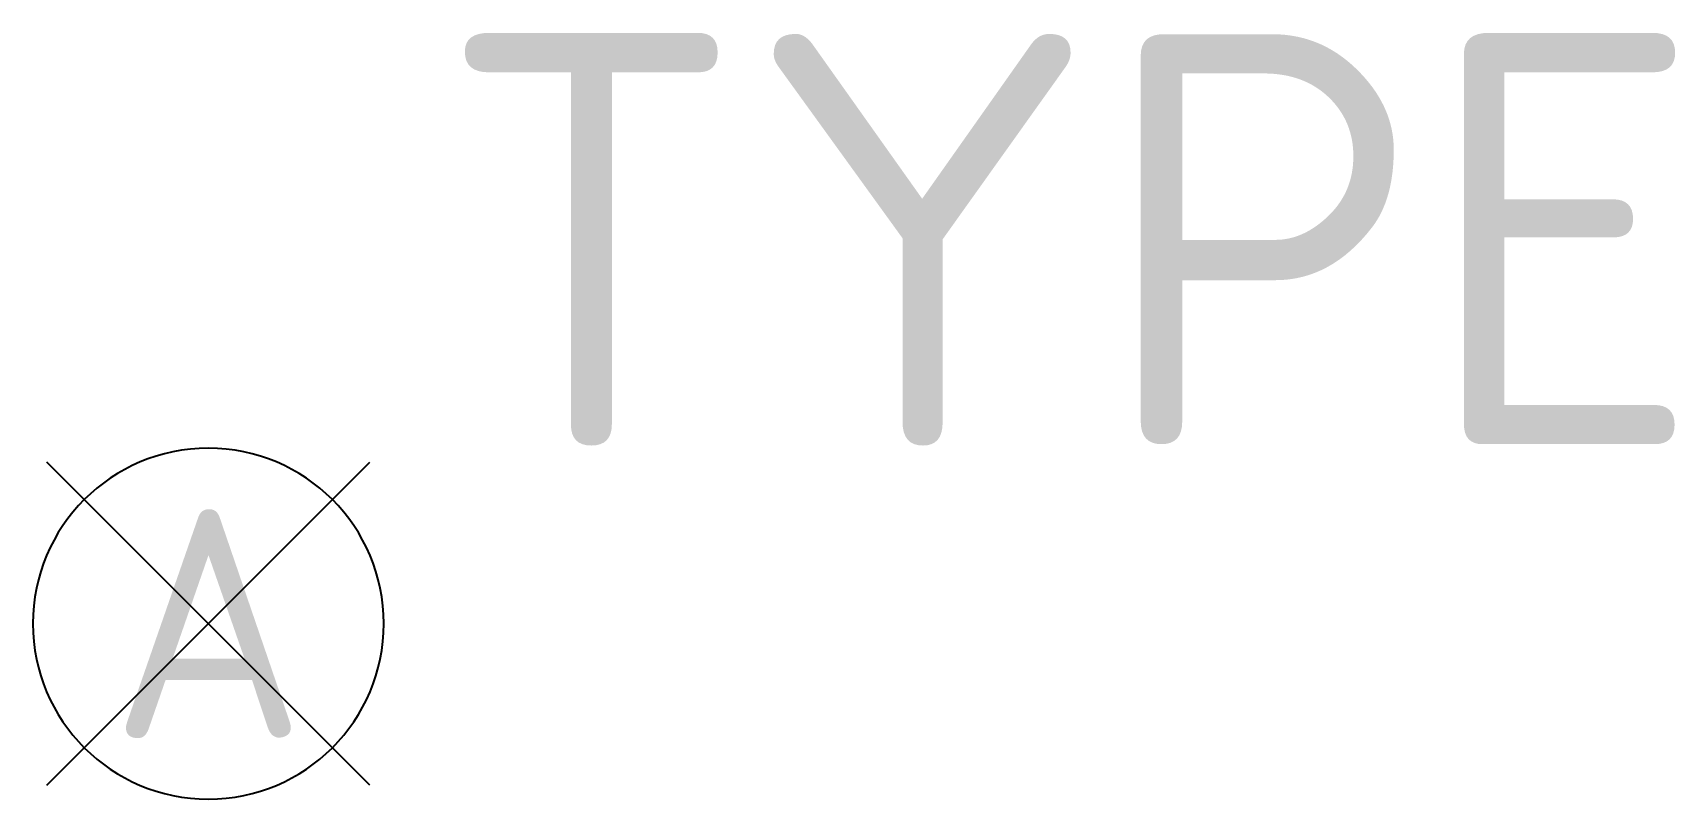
# Model space of a CAD drawing. Extents: x -0.77 to 6.42, y -0.77 to 2.59.
import ezdxf

# ---------------------------------------------------------------- set-up
doc = ezdxf.new("R2010")
doc.units = 0
doc.styles.add('NLCS-ISO', font='NLCS-ISO.ttf')
doc.styles.add('NLCS-ISO-M1000-T18', font='NLCS-ISO.ttf', dxfattribs={"height": 1.8})

msp = doc.modelspace()

# ---------------------------------------------------------------- linework, layer by layer
msp.add_lwpolyline([(0, 0.768, 1), (0, -0.768, 1)], format="xyb", close=True)
at = {"color": 7}
for points in [[(-0.7071, -0.7071), (0.7071, 0.7071)], [(0.7071, -0.7071), (-0.7071, 0.7071)]]:
    msp.add_lwpolyline(points, dxfattribs=at)

# ---------------------------------------------------------------- texts
at = {"insert": (0, 0), "char_height": 1, "attachment_point": 5, "style": 'NLCS-ISO-M1000-T18'}
msp.add_mtext_dynamic_manual_height_columns('A', width=1.520569, gutter_width=0.036, heights=[0], dxfattribs=at)
at = {"style": 'NLCS-ISO'}
msp.add_attdef('TYPE', (1, 0.7795), '', height=1.8, dxfattribs=at)

doc.saveas('drawing.dxf')
